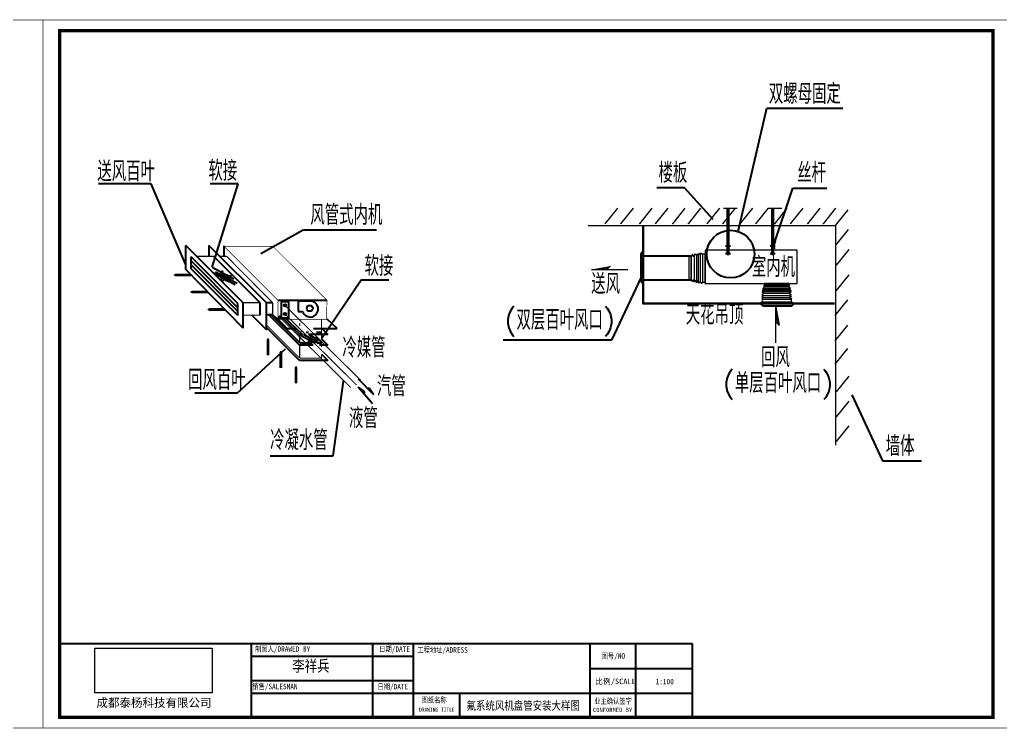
# Model space of a CAD drawing. Header units: millimetres. Extents: x -5096 to 255006, y -2833 to 77941.
# Drawn here: x 75285 to 104352, y 24560 to 45579 of the extents above; entities that cross this region are included whole.
import ezdxf
from ezdxf.enums import TextEntityAlignment as Align

# ---------------------------------------------------------------- set-up
doc = ezdxf.new("R2010")
doc.units = ezdxf.units.MM
doc.linetypes.add('DASH', pattern=[0.35, 0.25, -0.1])
for name, color, linetype in [('DUCT', 1, 'Continuous'), ('L', 7, 'Continuous'), ('墙体线', 8, 'Continuous'), ('文字', 7, 'Continuous')]:
    doc.layers.add(name, color=color, linetype=linetype)
for name, color, linetype, lineweight in [('图框', 7, 'Continuous', 0), ('填充', 7, 'Continuous', 9), ('暖气片', 1, 'Continuous', 5)]:
    doc.layers.add(name, color=color, linetype=linetype, lineweight=lineweight)
doc.styles.add('-宋体', font='', dxfattribs={"width": 0.8})
doc.styles.add('_TCH_DIM', font='SIMPLEX', dxfattribs={"bigfont": 'GBCBIG'})
doc.styles.add('DIM_FONT', font='SIMPLEX.shx', dxfattribs={"width": 0.8})
doc.styles.add('GS-标注', font='')
doc.styles.get("Standard").update_dxf_attribs({"font": 'txt', "bigfont": 'gbcbig.shx'})
doc.styles.add('宋体', font='simhei.ttf', dxfattribs={"width": 0.8})
doc.styles.get('-宋体').set_extended_font_data('SimSun')
doc.styles.get('GS-标注').set_extended_font_data('SimSun')
doc.dimstyles.new('ISO-25', dxfattribs={"dimtxt": 2.5, "dimasz": 2.5, "dimexe": 1.25, "dimexo": 0.625, "dimtad": 1, "dimtxsty": 'Standard', "dimcen": 2.5, "dimadec": 0, "dimazin": 0, "dimtfac": 1, "dimtmove": 0, "dimatfit": 3, "dimfxl": 0, "dimarcsym": 0})
doc.dimstyles.new('NORMAL', dxfattribs={"dimtxt": 300, "dimasz": 1, "dimexe": 250, "dimexo": 0, "dimgap": 150, "dimtad": 1, "dimdec": 0, "dimzin": 0, "dimdsep": 46, "dimtxsty": 'DIM_FONT', "dimblk": '_DIMX', "dimblk1": '_DIMX', "dimblk2": '_DIMX', "dimsah": 1, "dimcen": 0.09, "dimclrt": 7, "dimadec": 0, "dimazin": 0, "dimtfac": 1, "dimtdec": 0, "dimtix": 1, "dimtmove": 2, "dimatfit": 3, "dimldrblk": '_DIMX', "dimfxl": 0, "dimtolj": 1, "dimtzin": 0, "dimarcsym": 0})
picture_1 = doc.add_image_def('image1.png', size_in_pixel=(1086, 414))

# ---------------------------------------------------------------- blocks, each defined once
blk = doc.blocks.new('_DIMX')
blk.add_line((-150, 0), (150, 0))
at = {"const_width": 50}
blk.add_lwpolyline([(-70, -70), (70, 70)], dxfattribs=at)

msp = doc.modelspace()

# ---------------------------------------------------------------- linework, layer by layer
at = {"color": 1}
for p, q in [((96576.6, 39298.6), (97432.5, 42956)), ((97432.5, 42956), (99685.9, 42956))]:
    msp.add_line(p, q, dxfattribs=at)
at = {"color": 7, "lineweight": 0}
for p, q in [((96146.8, 39984.3), (96555.7, 39984.3)), ((97470.8, 39984.3), (97879.7, 39984.3))]:
    msp.add_line(p, q, dxfattribs=at)
for p, q in [((93762.9, 37866.8), (93762.9, 38561.7)), ((98073.7, 37155.5), (97378.8, 37155.5))]:
    msp.add_line(p, q)
at = {"color": 0, "const_width": 100}
msp.add_lwpolyline([(104131.5, 45251.3), (104131.5, 24887.5), (76476.1, 24887.5), (76476.1, 45251.3), (104131.5, 45251.3)], dxfattribs=at)
at = {"color": 8, "lineweight": 0}
for points in [[(93005.3, 39984.3), (92633.2, 39520), (92629.9, 39520)], [(93469.6, 39984.3), (93097.5, 39520), (93094.2, 39520)], [(94026.2, 39984.3), (93654, 39520), (93650.8, 39520)], [(94493.8, 39984.3), (94121.7, 39520), (94118.4, 39520)], [(95004.2, 39984.3), (94632.1, 39520), (94628.8, 39520)], [(95468.6, 39984.3), (95096.4, 39520), (95093.2, 39520)], [(96028.4, 39984.3), (95656.3, 39520), (95653, 39520)], [(96492.7, 39984.3), (96120.6, 39520), (96117.3, 39520)], [(97006.5, 39984.3), (96634.4, 39520), (96631.1, 39520)], [(97470.8, 39984.3), (97098.7, 39520), (97095.4, 39520)], [(98027.4, 39984.3), (97655.2, 39520), (97651.9, 39520)], [(98495, 39984.3), (98122.9, 39520), (98119.6, 39520)], [(99005.4, 39984.3), (98633.3, 39520), (98630, 39520)], [(99469.8, 39984.3), (99097.6, 39520), (99094.3, 39520)], [(99828.7, 39938.2), (99456.6, 39470.6), (99453.3, 39470.6)], [(92137, 39473.9), (99469.8, 39473.9), (99466.5, 39473.9)], [(99838.6, 39355.3), (99466.5, 38891), (99463.2, 38891)], [(99469.8, 39473.9), (99469.8, 32960), (99466.5, 32960)], [(99858.4, 38759.3), (99486.2, 38295), (99482.9, 38295)], [(95119.5, 38558.4), (95119.5, 37866.8), (95116.2, 37866.8)], [(95224.9, 38617.7), (95192, 38551.8), (95188.7, 38551.8)], [(95192, 38561.7), (95192, 37866.8), (95192, 38561.7), (95188.7, 38561.7)], [(95192, 37866.8), (95192, 38561.7), (95188.7, 38561.7)], [(95264.4, 38551.8), (95224.9, 38617.7), (95221.6, 38617.7)], [(95297.3, 38630.9), (95264.4, 38551.8), (95261.1, 38551.8)], [(95274.3, 38561.7), (95274.3, 37804.3), (95271, 37804.3)], [(95343.4, 38584.7), (95297.3, 38630.9), (95294.1, 38630.9)], [(95356.6, 38637.4), (95343.4, 38584.7), (95340.2, 38584.7)], [(95346.7, 38574.9), (95346.7, 37791.1), (95343.4, 37791.1)], [(95396.1, 38591.3), (95356.6, 38637.4), (95353.3, 38637.4)], [(95422.5, 38644), (95396.1, 38591.3), (95392.8, 38591.3)], [(95396.1, 38584.7), (95396.1, 37824), (95392.8, 37824)], [(95452.1, 38611.1), (95422.5, 38644), (95419.2, 38644)], [(95465.3, 38657.2), (95452.1, 38611.1), (95448.8, 38611.1)], [(95452.1, 38614.4), (95452.1, 37810.9), (95448.8, 37810.9)], [(95518, 38624.3), (95465.3, 38657.2), (95462, 38657.2)], [(95600.3, 38627.6), (95527.9, 38627.6), (95527.9, 37791.1), (95600.3, 37791.1), (95600.3, 38627.6), (95597, 38627.6)], [(95224.9, 37814.2), (95192, 37860.3), (95188.7, 37860.3)], [(95251.2, 37866.8), (95224.9, 37814.2), (95221.6, 37814.2)], [(95277.6, 37801), (95251.2, 37866.8), (95247.9, 37866.8)], [(95330.3, 37853.7), (95277.6, 37801), (95274.3, 37801)], [(95350, 37774.6), (95330.3, 37853.7), (95327, 37853.7)], [(95389.6, 37833.9), (95350, 37774.6), (95346.7, 37774.6)], [(95422.5, 37761.5), (95389.6, 37833.9), (95386.3, 37833.9)], [(95452.1, 37820.7), (95422.5, 37761.5), (95419.2, 37761.5)], [(95491.6, 37754.9), (95452.1, 37820.7), (95448.8, 37820.7)], [(95524.6, 37794.4), (95491.6, 37754.9), (95488.3, 37754.9)], [(99858.4, 38015), (99486.2, 37547.4), (99482.9, 37547.4)], [(97356, 37501.3), (97290.2, 37494.7), (97286.9, 37494.7)], [(97349.4, 37563.9), (97293.4, 37534.2), (97290.2, 37534.2)], [(98153, 37534.2), (97293.4, 37534.2), (97290.2, 37534.2)], [(97293.4, 37534.2), (97356, 37501.3), (97352.7, 37501.3)], [(97365.9, 37603.4), (97306.6, 37596.8), (97303.3, 37596.8)], [(97306.6, 37596.8), (97349.4, 37563.9), (97346.1, 37563.9)], [(97375.8, 37652.8), (97323.1, 37636.3), (97319.8, 37636.3)], [(97323.1, 37636.3), (97365.9, 37603.4), (97362.6, 37603.4)], [(97375.8, 37725.2), (97339.5, 37689), (97336.3, 37689)], [(98110.1, 37689), (97339.5, 37689), (97336.3, 37689)], [(97339.5, 37689), (97375.8, 37652.8), (97372.5, 37652.8)], [(98097, 37563.9), (97349.4, 37563.9), (97346.1, 37563.9)], [(98093.7, 37501.3), (97356, 37501.3), (97352.7, 37501.3)], [(98080.5, 37603.4), (97365.9, 37603.4), (97362.6, 37603.4)], [(98087.1, 37751.6), (97369.2, 37751.6), (97365.9, 37751.6)], [(97369.2, 37751.6), (97369.2, 37725.2), (97365.9, 37725.2)], [(97369.2, 37725.2), (98087.1, 37725.2), (98083.8, 37725.2)], [(98070.6, 37652.8), (97375.8, 37652.8), (97372.5, 37652.8)], [(98110.1, 37689), (98070.6, 37652.8), (98067.3, 37652.8)], [(98070.6, 37725.2), (98110.1, 37689), (98106.9, 37689)], [(98070.6, 37652.8), (98126.6, 37636.3), (98123.3, 37636.3)], [(98126.6, 37636.3), (98080.5, 37603.4), (98077.2, 37603.4)], [(98080.5, 37603.4), (98143.1, 37596.8), (98139.8, 37596.8)], [(98087.1, 37725.2), (98087.1, 37751.6), (98083.8, 37751.6)], [(98153, 37534.2), (98093.7, 37501.3), (98090.4, 37501.3)], [(98143.1, 37596.8), (98097, 37563.9), (98093.7, 37563.9)], [(98093.7, 37501.3), (98156.3, 37494.7), (98153, 37494.7)], [(98097, 37563.9), (98153, 37534.2), (98149.7, 37534.2)], [(97356, 37386), (97286.9, 37379.5), (97283.6, 37379.5)], [(97342.8, 37323.5), (97286.9, 37313.6), (97283.6, 37313.6)], [(97349.4, 37451.9), (97290.2, 37428.9), (97286.9, 37428.9)], [(97286.9, 37379.5), (97342.8, 37323.5), (97339.5, 37323.5)], [(97286.9, 37313.6), (97309.9, 37270.8), (97306.6, 37270.8)], [(97290.2, 37494.7), (97349.4, 37451.9), (97346.1, 37451.9)], [(97290.2, 37428.9), (97356, 37386), (97352.7, 37386)], [(98166.1, 37274.1), (97290.2, 37274.1), (97290.2, 37204.9), (98166.1, 37204.9), (98166.1, 37274.1), (98162.8, 37274.1)], [(98103.6, 37323.5), (97342.8, 37323.5), (97339.5, 37323.5)], [(98097, 37451.9), (97349.4, 37451.9), (97346.1, 37451.9)], [(98093.7, 37386), (97356, 37386), (97352.7, 37386)], [(98156.3, 37428.9), (98093.7, 37386), (98090.4, 37386)], [(98156.3, 37494.7), (98097, 37451.9), (98093.7, 37451.9)], [(98093.7, 37386), (98162.8, 37379.5), (98159.5, 37379.5)], [(98097, 37451.9), (98156.3, 37428.9), (98153, 37428.9)], [(98162.8, 37379.5), (98103.6, 37323.5), (98100.3, 37323.5)], [(98103.6, 37323.5), (98162.8, 37313.6), (98159.5, 37313.6)], [(98162.8, 37313.6), (98136.5, 37270.8), (98133.2, 37270.8)], [(99822.1, 37267.5), (99450, 36803.2), (99446.7, 36803.2)], [(99822.1, 36519.9), (99450, 36055.6), (99446.7, 36055.6)], [(99822.1, 35825.1), (99450, 35360.8), (99446.7, 35360.8)], [(99858.4, 35008.4), (99486.2, 34544), (99482.9, 34544)], [(99858.4, 34264.1), (99486.2, 33796.5), (99482.9, 33796.5)], [(99858.4, 33533), (99486.2, 33068.7), (99482.9, 33068.7)]]:
    msp.add_lwpolyline(points, dxfattribs=at)
at = {"color": 8, "lineweight": 30}
msp.add_lwpolyline([(99440.1, 37155.5), (93762.9, 37155.5), (93762.9, 39457.4)], dxfattribs=at)
for points in [[(93696.9, 37808.5), (93762.9, 37742.1), (93762.9, 38707.1), (93696.9, 38623.5)], [(98172.2, 37089.5), (98238.6, 37155.5), (97233.4, 37155.5), (97317, 37089.5)]]:
    msp.add_lwpolyline(points, close=True)
at = {"color": 1, "lineweight": 0}
for points in [[(98327, 37751.6), (98327, 38742.8), (95600.3, 38742.8), (95600.3, 37751.6), (95597, 37751.6)], [(95597, 37751.6), (98327, 37751.6), (98323.8, 37751.6)]]:
    msp.add_lwpolyline(points, dxfattribs=at)
at = {"color": 7, "lineweight": 0}
for points in [[(96351.2, 38867), (96206.3, 38867), (96203, 38867)], [(96351.2, 38847.2), (96206.3, 38847.2), (96203, 38847.2)], [(96285.3, 38867), (96285.3, 38609.4), (96282, 38609.4)], [(97678.3, 38867), (97533.4, 38867), (97530.1, 38867)], [(97678.3, 38847.2), (97533.4, 38847.2), (97530.1, 38847.2)], [(97609.1, 38867), (97609.1, 38609.4), (97605.8, 38609.4)], [(96351.2, 38639.1), (96206.3, 38639.1), (96203, 38639.1)], [(96351.2, 38619.3), (96206.3, 38619.3), (96203, 38619.3)], [(97678.3, 38639.1), (97533.4, 38639.1), (97530.1, 38639.1)], [(97678.3, 38619.3), (97533.4, 38619.3), (97530.1, 38619.3)], [(93314.4, 38158.3), (92234.3, 38158.3), (92234.3, 38161.6)], [(92237.6, 38155), (92787.5, 38257.1), (92787.5, 38260.4)], [(92573.5, 38191.3), (92260.6, 38158.3), (92787.5, 38257.1), (92573.5, 38191.3)], [(92573.5, 38191.3), (92260.6, 38158.3), (92787.5, 38257.1), (92573.5, 38191.3)], [(92573.5, 38191.3), (92672.3, 38158.3), (92260.6, 38158.3), (92573.5, 38191.3)], [(92573.5, 38191.3), (92672.3, 38158.3), (92260.6, 38158.3), (92573.5, 38191.3)], [(92573.5, 38191.3), (92787.5, 38257.1), (92672.3, 38158.3), (92573.5, 38191.3)], [(92573.5, 38191.3), (92787.5, 38257.1), (92672.3, 38158.3), (92573.5, 38191.3)], [(92787.5, 38257.1), (92672.3, 38158.3), (92672.3, 38161.6)], [(97290.2, 37204.9), (97227.6, 37155.5), (97224.3, 37155.5)], [(97694.8, 35989.7), (97694.8, 37073.2), (97691.5, 37073.2)], [(97691.5, 37069.9), (97793.6, 36519.9), (97790.3, 36519.9)], [(97727.7, 36734), (97694.8, 37046.8), (97793.6, 36519.9), (97727.7, 36734)], [(97727.7, 36734), (97694.8, 37046.8), (97793.6, 36519.9), (97727.7, 36734)], [(97727.7, 36734), (97694.8, 36635.2), (97694.8, 37046.8), (97727.7, 36734)], [(97727.7, 36734), (97694.8, 36635.2), (97694.8, 37046.8), (97727.7, 36734)], [(98162.8, 37204.9), (98241.9, 37155.5), (98238.6, 37155.5)], [(97793.6, 36519.9), (97694.8, 36635.2), (97691.5, 36635.2)], [(97727.7, 36734), (97793.6, 36519.9), (97694.8, 36635.2), (97727.7, 36734)], [(97727.7, 36734), (97793.6, 36519.9), (97694.8, 36635.2), (97727.7, 36734)]]:
    msp.add_lwpolyline(points, dxfattribs=at)
for points in [[(95192, 38561.7), (93762.9, 38561.7), (93762.9, 38561.7)], [(93762.9, 37866.8), (95007.7, 37866.8), (95004.5, 37866.8)], [(95027.5, 37866.8), (95192, 37866.8), (95188.7, 37866.8)]]:
    msp.add_lwpolyline(points)
at = {"color": 1}
msp.add_circle((96356, 38626.6), 707.3, dxfattribs=at)
at = {"layer": 'DUCT', "color": 7}
for p, q in [((79187.2, 40712.6), (77623.9, 40712.6)), ((80208.4, 38305.8), (79187.2, 40712.6)), ((81764.6, 40707.5), (80937.5, 40707.5)), ((80990.9, 38237.4), (81764.6, 40707.5)), ((83693.3, 39333.5), (82437.6, 38632.9)), ((85864.4, 39333.5), (83699.7, 39333.5)), ((81910.9, 37181.2), (80208.4, 38882.4)), ((80208.4, 38164.3), (80208.4, 38882.4)), ((81336.2, 38865.9), (81336.2, 38557.7)), ((81756, 37155.5), (80368.1, 38542.5)), ((80368.1, 38191.7), (80368.1, 38542.5)), ((81756, 37035.3), (80368.1, 38422.3)), ((81910.9, 36429.5), (80208.4, 38164.3)), ((81756, 36920.4), (80368.1, 38307.4)), ((81756, 36804.7), (80368.1, 38191.7)), ((85407.3, 37852.7), (84230.6, 36112.4)), ((86228, 37852.7), (85407.3, 37852.7)), ((81756, 36804.7), (81756, 37155.5)), ((81910.9, 36429.5), (81910.9, 37181.2)), ((82783.8, 37183.5), (82590.9, 37183.5)), ((82783.8, 36822.6), (82597, 36822.6)), ((82934.4, 36694.2), (82780.3, 36820.3)), ((82940, 36693.7), (83214.6, 36419.7)), ((84700.2, 36419.7), (84404.7, 36693.7)), ((83576.4, 35470), (82617.5, 36427.9)), ((83214.6, 36419.7), (83490, 36419.7)), ((83995.8, 36419.7), (84700.2, 36419.7)), ((83688.5, 36236.3), (83576.4, 36236.3)), ((81737.1, 34498.5), (83163.5, 35814.1)), ((84422.2, 35470), (83576.4, 35470)), ((84230.6, 35661.6), (84422.2, 35470)), ((85315.1, 34921.8), (85771.6, 34457.4)), ((84580, 32645.1), (84886.7, 34854)), ((85320, 34680.3), (85503.8, 34541)), ((85741.5, 34183.9), (85320, 34680.3)), ((85649.4, 34653), (85592.3, 34628.5)), ((85771.6, 34457.4), (85649.4, 34653)), ((81737.1, 34498.5), (80477.4, 34498.5)), ((85503.8, 34541), (85474.3, 34486.3)), ((82712.8, 32645.1), (84580, 32645.1))]:
    msp.add_line(p, q, dxfattribs=at)
at = {"layer": 'DUCT', "color": 8}
for p, q in [((82598.3, 37181.2), (80895.8, 38882.4)), ((80895.8, 38882.4), (80895.8, 38558.6)), ((82415.4, 37183.5), (81039.4, 38558.6)), ((80990.9, 38237.4), (81634.7, 37894.4)), ((81089.1, 38102.5), (81732.9, 37759.5)), ((81217.9, 37937.1), (81303.9, 38139.2)), ((81028, 38065.9), (81671.8, 37722.8)), ((81260.6, 37857.3), (81346.6, 38059.3)), ((81321.7, 37826.7), (81407.7, 38028.8)), ((81401.6, 37808.4), (81487.6, 38010.5)), ((81468.8, 37796.2), (81554.8, 37998.2)), ((82415.4, 36815.2), (82415.4, 37183.5)), ((82598.3, 36382.1), (82598.3, 37181.2)), ((82157.3, 36822.6), (82598.3, 36382.1)), ((83576.4, 35920.8), (82673.8, 36822.6)), ((83576.4, 35999.8), (82752.9, 36822.6)), ((83576.4, 36236.3), (83118.5, 36693.7)), ((83576.4, 36315.3), (83197.6, 36693.7)), ((84230.6, 36427.9), (84422.2, 36236.3)), ((83636.7, 36304), (83587.7, 36304)), ((83610.8, 36217.1), (84040, 35988.5)), ((83704.7, 36236.3), (84169.9, 35988.5)), ((83845.2, 36304), (83779.6, 36304)), ((83843.5, 36008.5), (83929.4, 36210.6)), ((84422.2, 36236.3), (83851.1, 36236.3)), ((83859.6, 36236.3), (84217.5, 36045.6)), ((83904.6, 35978), (83990.5, 36180)), ((83996.7, 35988.5), (84070.4, 36161.7)), ((84069.1, 35988.5), (84137.6, 36149.5)), ((84241.9, 36304), (84081.8, 36304)), ((84230.6, 36112.4), (84422.2, 35920.8)), ((83984.9, 35920.8), (83576.4, 35920.8)), ((83954.8, 35988.5), (83587.7, 35988.5)), ((84241.9, 35988.5), (84104.2, 35988.5)), ((84422.2, 35920.8), (84168.2, 35920.8))]:
    msp.add_line(p, q, dxfattribs=at)
at = {"layer": 'DUCT', "color": 1}
for p, q in [((83038.7, 37214.4), (83038.7, 36736.1)), ((83270.9, 37214.4), (83038.7, 37214.4)), ((83263.9, 36736.1), (83263.9, 37214.4)), ((83538.4, 37231.2), (83538.4, 36925.9)), ((83862.5, 37231.2), (83538.4, 37231.2)), ((83538.4, 36925.9), (83671.1, 36925.9)), ((83038.7, 36736.1), (83263.9, 36736.1))]:
    msp.add_line(p, q, dxfattribs=at)
at = {"layer": 'DUCT', "color": 7}
for points in [[(80366.6, 38003.1, 82.2, 82.2, 0), (80043.6, 38003.1, 319.7, 0, 0), (79847, 38003.1, 0, 0, 0)], [(80858.2, 37502.2, 82.2, 82.2, 0), (80535.2, 37502.2, 319.7, 0, 0), (80338.5, 37502.2, 0, 0, 0)], [(81368.2, 36982.5, 82.2, 82.2, 0), (81045.2, 36982.5, 319.7, 0, 0), (80848.5, 36982.5, 0, 0, 0)], [(82649.2, 35619.9, 82.2, 82.2, 0), (82649.2, 35942.9, 319.7, 0, 0), (82649.2, 36139.6, 0, 0, 0)], [(83025.5, 35244, 82.2, 82.2, 0), (83025.5, 35567, 319.7, 0, 0), (83025.5, 35763.6, 0, 0, 0)], [(83477.1, 34792.8, 82.2, 82.2, 0), (83477.1, 35115.8, 319.7, 0, 0), (83477.1, 35312.5, 0, 0, 0)]]:
    msp.add_lwpolyline(points, format="xyseb", dxfattribs=at)
at = {"layer": 'DUCT', "color": 1, "const_width": 40.9}
msp.add_lwpolyline([(82944.5, 37253.9), (84392.4, 37253.9)], dxfattribs=at)
at = {"layer": 'DUCT', "color": 8}
for points, const_width in [([(81910.9, 37181.2), (82415.4, 37183.5)], 40.9), ([(82598.3, 37181.2), (82786.5, 37183.5)], 40.9), ([(84230.6, 36693.7), (84230.6, 36304)], 32.7), ([(83585.5, 36576.3), (83585.5, 36498.3)], 32.7), ([(83585.5, 36342.8), (83585.5, 36302.7)], 32.7), ([(83585.5, 36235.9), (83585.5, 35985.8)], 32.7), ([(84230.6, 36236.3), (84230.6, 36083.2)], 32.7), ([(83585.5, 35919.1), (83585.5, 35533.7)], 32.7), ([(84230.6, 35920.8), (84230.6, 35868.8)], 32.7), ([(84230.6, 35641.3), (84230.6, 35533.7)], 32.7)]:
    msp.add_lwpolyline(points, dxfattribs=dict(at, const_width=const_width))
at = {"layer": 'DUCT', "color": 34, "const_width": 32.7}
for points in [[(83152.6, 37101.8), (85391.2, 34884.3)], [(83144.7, 36849.5), (85256.3, 34758)]]:
    msp.add_lwpolyline(points, dxfattribs=at)
at = {"layer": 'DUCT', "color": 5, "linetype": 'DASH', "const_width": 32.7}
msp.add_lwpolyline([(82991.3, 36754.6), (85102.8, 34663)], dxfattribs=at)
at = {"layer": 'DUCT', "color": 7}
for points, const_width in [([(83382.2, 36693.7), (83457.7, 36693.7)], 13.1), ([(83576.4, 35549), (82595.3, 36529.2)], 32.7), ([(84230.6, 36000.8), (84230.6, 35988.5)], 32.7), ([(84230.6, 35537.6), (83587.7, 35537.6)], 32.7), ([(85051.7, 34960.6), (85269.3, 34745.1)], 32.7)]:
    msp.add_lwpolyline(points, dxfattribs=dict(at, const_width=const_width))
at = {"layer": 'DUCT', "color": 1}
for centre, radius in [((83151.3, 37108.8), 35.1), ((83883.6, 37017.6), 87.9), ((83151.3, 36848.7), 35.1)]:
    msp.add_circle(centre, radius, dxfattribs=at)
at = {"layer": 'DUCT', "color": 7}
msp.add_circle((82997.8, 36753.7), 35.1, dxfattribs=at)
at = {"layer": 'DUCT', "color": 1}
msp.add_arc((83897.6, 36996.6), 237.2, 197.33827, 98.51053, dxfattribs=at)
at = {"layer": 'L', "color": 7}
for p, q in [((81341.8, 38859), (81341.8, 38554.3)), ((82941, 36693.7), (82786.5, 36815.2))]:
    msp.add_line(p, q, dxfattribs=at)
at = {"layer": 'L', "color": 1}
msp.add_line((84392.4, 37253.9), (82944.5, 37253.9), dxfattribs=at)
at = {"layer": 'L', "color": 1, "const_width": 19.1}
msp.add_lwpolyline([(81339.4, 38859), (82944.5, 37253.9), (82941, 36693.7), (84385.5, 36693.7), (84392.4, 37253.9), (82787.3, 38859)], close=True, dxfattribs=at)
at = {"layer": 'L', "color": 8, "const_width": 32.7}
for points in [[(81039.4, 38558.6), (80532.5, 38558.6)], [(82415.4, 36815.2), (81910.9, 36815.2)], [(82786.5, 36815.2), (82598.3, 36815.2)]]:
    msp.add_lwpolyline(points, dxfattribs=at)
at = {"layer": 'L', "color": 7, "const_width": 32.7}
for points in [[(81419.6, 38558.6), (81219.9, 38558.6)], [(82786.5, 37183.5), (81419.6, 38558.6)], [(82786.5, 37183.5), (82786.5, 36815.2)]]:
    msp.add_lwpolyline(points, dxfattribs=at)
at = {"layer": '图框', "color": 0}
for p, q in [((96258.4, 38609.4), (96258.4, 39984.3)), ((96284.7, 38609.4), (96284.1, 39984.3)), ((96312.2, 38609.4), (96312.2, 39984.3)), ((97582.4, 38609.4), (97582.4, 39984.3)), ((97608.7, 38609.4), (97608.2, 39984.3)), ((97636.2, 38609.4), (97636.2, 39984.3)), ((96258.4, 38609.4), (96312.2, 38609.4)), ((97582.4, 38609.4), (97636.2, 38609.4))]:
    msp.add_line(p, q, dxfattribs=at)
at = {"layer": '填充', "color": 0, "const_width": 19.1}
for points in [[(46276.1, 45569.4), (75976.1, 45569.4), (75976.1, 24569.4), (46276.1, 24569.4)], [(75976.1, 45569.4), (105676.1, 45569.4), (105676.1, 24569.4), (75976.1, 24569.4)]]:
    msp.add_lwpolyline(points, close=True, dxfattribs=at)
at = {"layer": '墙体线', "color": 8}
for p, q in [((76476.1, 27076.3), (95217, 27076.3)), ((82149.9, 27076.3), (82149.9, 24870)), ((85744.7, 27076.3), (85744.7, 24876.3)), ((86944.7, 27076.3), (86944.7, 24876.3)), ((92183.9, 27076.3), (92183.9, 24869.3)), ((93537.5, 27076.3), (93537.5, 24900.6)), ((95217, 27076.3), (95217, 24876.3)), ((82149.9, 26706.3), (86944.7, 26706.3)), ((92183.9, 26335), (95217, 26335)), ((82149.9, 25976.3), (86944.7, 25976.3)), ((82149.9, 25606.3), (86944.8, 25606.3)), ((86944.8, 25606.3), (95217, 25606.3)), ((88323.3, 25606.3), (88323.3, 24876.7))]:
    msp.add_line(p, q, dxfattribs=at)

# ---------------------------------------------------------------- texts
at = {"color": 0, "linetype": 'ByBlock', "ltscale": 10, "style": 'GS-标注', "width": 0.8}
msp.add_text('氟系统风机盘管安装大样图', height=250, dxfattribs=at).set_placement((88530.7, 25109.3))
at = {"color": 0, "ltscale": 10, "char_height": 165, "attachment_point": 1, "style": '宋体'}
for s, insert in [('{\\fSimSun|b0|i0|c134|p2; 制图人/DRAWED BY }', (82158.3, 26997.9)), ('{\\fSimSun|b0|i0|c134|p2; 日期/DATE\\P }', (85837.7, 26994.7)), ('{\\fSimSun|b0|i0|c134|p2;工程地址/ADRESS}', (87075.1, 26970.3)), ('{\\fSimSun|b0|i0|c134|p2; 图号/NO }', (92429.9, 26789.9)), ('{\\fSimSun|b0|i0|c134|p2;销售/SALESMAN}', (82182.2, 25885.8)), ('{\\fSimSun|b0|i0|c134|p2; 日期/DATE\\P }', (85785.8, 25881.3)), ('{\\fSimSun|b0|i0|c134|p2;\\W1;比例/SCALL}', (92343, 26037.2)), ('{\\fSimSun|b0|i0|c134|p2;1:100}', (94133.9, 26031.9))]:
    msp.add_mtext(s, dxfattribs=dict(at, insert=insert))
at = {"color": 0, "style": '-宋体'}
for s, insert, char_height, width, attachment_point in [('李祥兵', (83362.3, 26582.4), 338.8, 8817.095, 1), ('{\\fSimSun|b0|i0|c134|p2;图纸名称}', (87573.1, 25394.1), 165.471, 1583.895, 5), ('{\\fSimSun|b0|i0|c134|p2;业主确认签字}', (92874.4, 25360.2), 165.471, 1583.895, 5), ('{\\fSimSun|b0|i0|c134|p2;DRAWING TITLE}', (87125.3, 25178.2), 124.104, 1853.924, 1), ('{\\fSimSun|b0|i0|c134|p2;\\W1;CONFORMED BY}', (92277, 25170.6), 124, 1853.924, 1)]:
    msp.add_mtext(s, dxfattribs=dict(at, insert=insert, char_height=char_height, width=width, attachment_point=attachment_point))
at = {"color": 0, "linetype": 'ByBlock', "ltscale": 10, "insert": (77562.2, 25444.6), "char_height": 250, "attachment_point": 1, "style": 'GS-标注'}
msp.add_mtext('成都泰杨科技有限公司', dxfattribs=at)
at = {"layer": '文字', "color": 1, "style": '_TCH_DIM'}
msp.add_text('双螺母固定', height=592.74, dxfattribs=at).set_placement((97490.1, 43081))
at = {"layer": '文字', "style": '_TCH_DIM'}
for s, p in [('送风百叶', (78442.8, 40783.1)), ('软接', (81307.2, 40802.5)), ('风管式内机', (84968.8, 39492.5)), ('软接', (85934.5, 37978.7)), ('冷媒管', (85491.3, 35556.7)), ('回风百叶', (81131.2, 34598.1)), ('汽管', (86302.4, 34408.9)), ('液管', (85472.7, 33463.5)), ('冷凝水管', (83562.8, 32811.9))]:
    msp.add_text(s, height=592.74, dxfattribs=at).set_placement(p, align=Align.CENTER)
for s, p in [('楼板', (94220.8, 40739.2)), ('丝杆', (98332.2, 40738.8)), ('室内机', (96984.4, 37947.1)), ('送风', (92225.7, 37444.6)), ('(双层百叶风口)', (89655.7, 36377.4)), ('天花吊顶', (95029.3, 36534.5)), ('回风', (97260.2, 35268.2)), ('(单层百叶风口)', (96126.2, 34506.8)), ('墙体', (100953.7, 32638.6))]:
    msp.add_text(s, height=592.74, dxfattribs=at).set_placement(p)

# ---------------------------------------------------------------- pictures from other files: only their frames are drawn
at = {"layer": '暖气片', "color": 0}
image = msp.add_image(picture_1, insert=(77510.5, 25615.5), size_in_units=(3483.5, 1328), dxfattribs=at)
image.dxf.flags = 7

# ---------------------------------------------------------------- leaders
at = {"color": 7, "lineweight": 0}
for points in [[(95843.3, 39652.6), (94989.6, 40593.4), (94167, 40593.4)], [(93710.1, 37936.4), (92823.4, 36072.4), (89617.1, 36072.4)], [(99948.6, 34447.7), (100858.2, 32492.8), (102012, 32492.8)]]:
    msp.add_leader(points, dimstyle='ISO-25', override={"dimgap": 30, "dimtad": 0}, dxfattribs=at)
msp.add_leader([(97626, 38874.4), (98201.5, 40582.4), (99212.6, 40582.4)], dimstyle='NORMAL', override={"dimgap": 0.09, "dimtad": 0})

doc.saveas('drawing.dxf')
